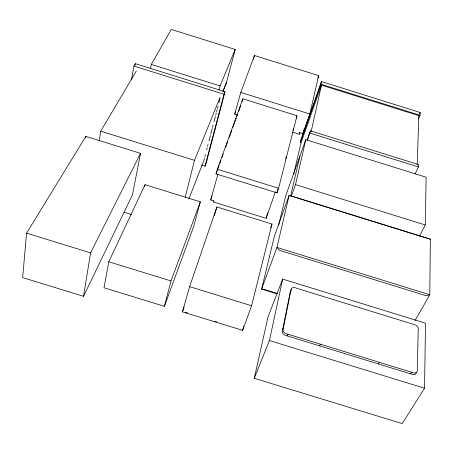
<?xml version="1.0" encoding="UTF-8"?>
<svg xmlns="http://www.w3.org/2000/svg" width="453" height="453" viewBox="0 0 453 453"><rect width="100%" height="100%" fill="white"/><g stroke="black" fill="none" stroke-linecap="round" stroke-linejoin="round"><path stroke-width="0.68" d="M277.145 293.844L261.613 289.054L274.41 236.143L289.139 195.328L430.35 239.201L429.784 294.739L415.135 320.526M424.523 388.204L425.526 323.193L282.683 279.088L268.102 316.641L254.275 378.295L402.185 423.595L424.523 388.204L269.422 340.548L282.683 279.088M419.427 236.211L425.271 224.977L426.137 177.231L305.781 139.666L285.73 195.764L278.708 225.096M415.084 173.958L418.459 166.959L418.532 164.586L310.469 130.838L307.128 140.153M418.312 119.088L420.067 115.272L420.152 112.491L321.471 81.546L300.911 139.847L300.254 142.616L301.035 142.859L293.606 174.484M417.185 164.983L418.827 115.662L419.144 114.983M26.58 233.148L22.65 277.615L83.545 296.307L132.401 194.977L140.555 153.363L85.855 136.37L26.58 233.148L90.577 252.859L140.555 153.363M416.205 372.598C416.273 375.735 412.411 374.484 410.656 373.855L287.276 335.916C284.354 335.497 281.007 333.357 282.581 330.005L290.305 291.704L291.415 289.427M85.662 137.763L85.855 136.37M99.224 140.957L100.713 131.189L136.308 71.064M83.545 296.307L90.577 252.859M131.506 79.892L133.912 66.047L135.345 63.675L225.045 91.716L206.03 163.561L205.011 166.211L201.653 165.169M135.102 65.068L135.345 63.675M108.794 261.777L104.014 287.746L164.405 306.307L193.669 226.551L200.328 201.834L145.017 184.688L108.794 261.777L171.008 280.934L200.328 201.834M150.538 68.533L151.319 64.422L171.279 29.405L235.198 49.451L226.257 83.358L223.097 91.161M144.592 186.732L145.017 184.688M307.366 140.334L310.469 130.838M300.254 142.616L320.883 84.179L321.471 81.546M311.256 131.166L321.46 85.141L418.827 115.662M291.256 196.387L295.532 184.626L305.781 139.666M290.633 196.104L299.875 156.177M292.485 132.151L299.207 134.247L299.778 132.604L302.91 133.584L309.818 113.992L318.68 75.64L254.478 55.498L240.786 92.401L234.716 114.111L237.4 114.954M302.91 133.584L303.878 129.479M251.596 305.752L272.01 224.048L216.879 206.964L189.614 286.664L182.474 311.857L242.649 330.35L251.596 305.752L189.614 286.664M299.207 134.247L299.716 132.197M185.203 197.219L194.501 160.339L220.101 97.304M276.998 192.853L278.584 188.272L296.987 115.725L242.865 98.811L217.327 169.235L216.03 173.907L276.998 192.853L278.034 188.771M285.645 158.844L286.166 156.806M292.91 130.283L293.425 128.244M242.649 330.35L243.691 326.239M219.003 90.022L220.062 85.923L235.198 49.451M164.405 306.307L171.008 280.934M203.793 160.724L204.507 158.001M204.864 156.642L205.396 154.598M206.642 149.83L207.18 147.786M207.536 146.427L208.069 144.382M208.958 140.979L210.385 135.532M210.741 134.167L212.168 128.72M212.525 127.361L213.057 125.317M213.946 121.914L215.373 116.466M215.73 115.102L216.262 113.057M216.619 111.698L217.157 109.654M217.508 108.295L218.046 106.251M218.935 102.848L220.005 98.76M218.001 173.89L210.696 199.994L213.697 200.928L213.403 201.959L266.2 218.323L267.627 212.848M205.011 166.211L224.042 94.218L225.045 91.716M253.329 59.553L254.478 55.498M241.97 101.976L242.865 98.811M214.388 215.6L216.879 206.964M182.474 311.857L184.065 307.174M296.137 118.216L296.987 115.725M266.2 218.323L275.379 191.727M317.774 78.25L318.68 75.64M270.628 227.955L272.01 224.048M301.035 142.859L321.709 84.439M210.696 199.994L212.117 195.996M216.03 173.907L219.139 165.322M219.614 164.003L220.809 160.702M222.01 157.401L223.204 154.094M225.594 147.491L227.746 141.546M229.178 137.587L231.806 130.322M232.763 127.678L236.347 117.769M236.828 116.449L237.548 114.467M238.742 111.166L240.651 105.883M234.716 114.111L235.685 111.466M213.403 201.959L213.89 200.639M188.867 198.963L203.533 161.387M254.275 378.295L269.422 340.548M290.107 292.661L290.786 290.979M222.814 91.534L226.5 82.435M282.695 329.456L283.391 327.762M287.276 335.916L287.983 334.229L411.618 372.253C414.574 374.082 418.357 372.898 417.264 368.952L418.232 329.778C419.053 326.5 415.882 324.716 413.142 324.223L296.862 288.334C294.575 287.157 290.701 286.913 290.888 290.481L283.278 328.317C281.704 331.67 285.067 333.81 287.983 334.229M419.563 113.771L420.152 112.491M319.631 345.865L320.407 344.201M378.431 363.946L379.331 362.321M410.656 373.855L411.618 372.253M430.35 239.201L291.132 196.058M185.588 312.298L187.593 312.915M215.022 321.347L217.032 321.964M124.224 212.231L131.613 214.512M277.598 293.527L264.779 289.575L261.613 289.054L276.936 247.44L289.139 195.328L290.458 195.849M295.532 184.626L425.271 224.977M100.713 131.189L194.501 160.339M217.327 169.235L278.584 188.272M320.883 84.179L420.067 115.272M151.319 64.422L220.062 85.923M240.786 92.401L309.818 113.992M133.912 66.047L224.042 94.218M309.971 133.08L418.459 166.959M429.784 294.739L426.08 295.69L279.393 250.305L276.936 247.44L429.784 294.739"/></g></svg>
